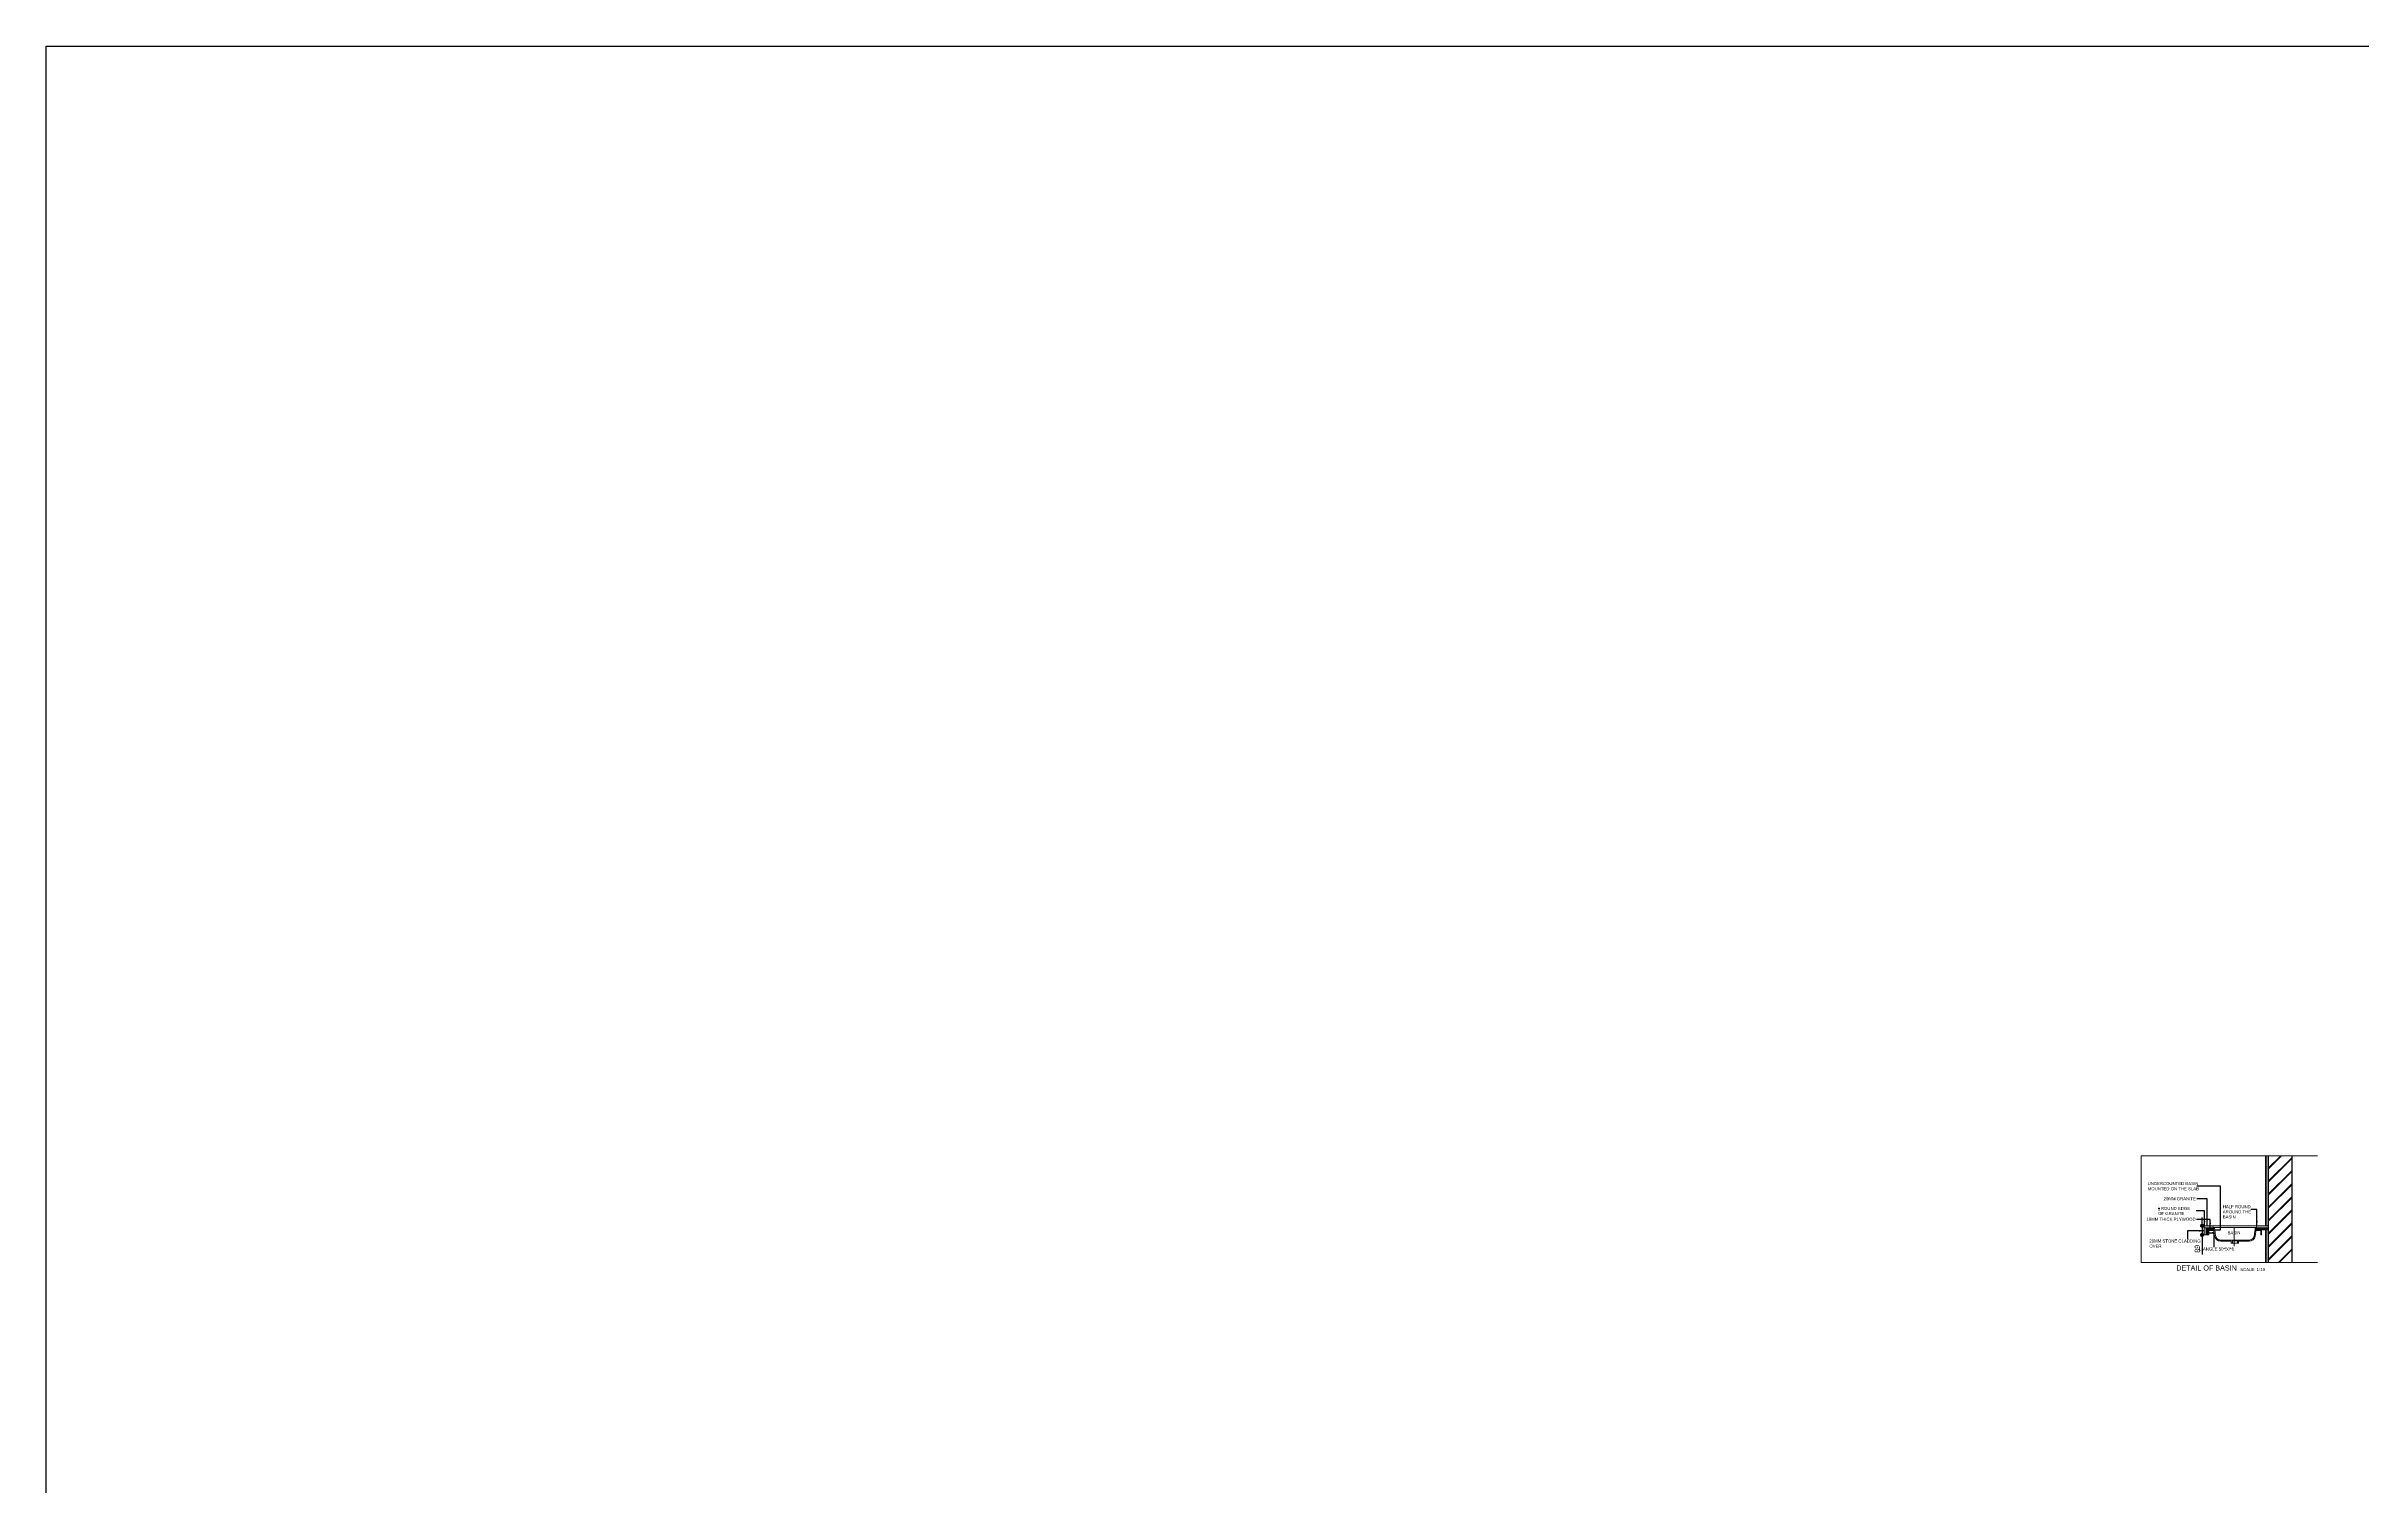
# Model space of a CAD drawing. Header units: millimetres. Extents: x -425671 to 598394, y -194194 to 343585.
# Drawn here: x 108272 to 130873, y 53677 to 67724 of the extents above; entities that cross this region are included whole.
import ezdxf

# ---------------------------------------------------------------- set-up
doc = ezdxf.new("R2010")
doc.units = ezdxf.units.MM
for name, pattern in [('ACAD_ISO07W100', [3, 0, -3]), ('DASHED2', [0.375, 0.25, -0.125]), ('DOT3', [0.06, 0, -0.06])]:
    doc.linetypes.add(name, pattern=pattern)
for name, color, linetype, lineweight in [('bath fur', 250, 'Continuous', 5), ('Column', 250, 'Continuous', 25), ('ext wall', 250, 'Continuous', 25), ('Hatch', 250, 'Continuous', 5), ('int wall', 250, 'Continuous', 13), ('Level', 250, 'Continuous', 13), ('S-DIM', 30, 'Continuous', 13), ('TEXT', 30, 'DOT3', 9), ('tile', 250, 'Continuous', 5)]:
    doc.layers.add(name, color=color, linetype=linetype, lineweight=lineweight)
doc.styles.get("Standard").update_dxf_attribs({"font": 'arial.ttf'})
doc.dimstyles.new('ISO-25', dxfattribs={"dimtxt": 200, "dimasz": 180, "dimexe": 1.25, "dimexo": 0.625, "dimtad": 1, "dimtxsty": 'Standard', "dimblk": 'DOT', "dimcen": 2.5, "dimadec": 0, "dimazin": 0, "dimtfac": 1, "dimtmove": 0, "dimatfit": 3, "dimfxl": 0, "dimarcsym": 0})

# ---------------------------------------------------------------- blocks, each defined once
blk = doc.blocks.new('_Dot')
at = {"color": 0, "linetype": 'ByBlock', "lineweight": -2}
blk.add_line((-0.5, 0), (-1, 0), dxfattribs=at)
at = {"color": 0, "linetype": 'ByBlock', "const_width": 0.5}
blk.add_lwpolyline([(-0.25, 0, 1), (0.25, 0, 1)], format="xyb", close=True, dxfattribs=at)
blk = doc.blocks.new('*D136')
at = {"layer": 'Defpoints', "color": 0, "linetype": 'Continuous', "transparency": 16777216}
for p in [(129315, 56124), (129346, 56213), (129346, 56124)]:
    blk.add_point(p, dxfattribs=at)
at = {"layer": 'TEXT', "color": 0, "linetype": 'Continuous', "lineweight": -2, "transparency": 16777216}
for p, q in [((129315, 56253), (129315, 56293)), ((129315, 56213), (129315, 56124)), ((129315, 56084), (129315, 55932))]:
    blk.add_line(p, q, dxfattribs=at)
at = {"layer": 'TEXT', "color": 0, "linetype": 'ACAD_ISO07W100', "lineweight": -2, "transparency": 16777216}
for p, q in [((129345, 56213), (129313, 56213)), ((129345, 56124), (129313, 56124))]:
    blk.add_line(p, q, dxfattribs=at)
at = {"layer": 'TEXT', "color": 0, "linetype": 'Continuous', "lineweight": -2, "transparency": 16777216, "xscale": 40, "yscale": 40, "zscale": 40}
for p, rotation in [((129315, 56213), 270), ((129315, 56124), 90)]:
    blk.add_blockref('_Dot', p, dxfattribs=dict(at, rotation=rotation))
at = {"layer": 'TEXT', "color": 0, "linetype": 'Continuous', "transparency": 16777216, "insert": (129269, 55988), "char_height": 50, "attachment_point": 5, "rotation": 90}
blk.add_mtext('89', dxfattribs=at)

msp = doc.modelspace()

# ---------------------------------------------------------------- hatches: boundary and pattern name
at = {"layer": 'Hatch', "transparency": 33554687}
h = msp.add_hatch(dxfattribs=at)
h.set_pattern_fill('JIS_RC_15', color=256, scale=6)
h.set_pattern_definition([(45, (-4774807.05, -1912552.58), (-63.6396103, 63.6396103), []), (45, (-4774802.7, -1912552.58), (-63.6396103, 63.6396103), []), (45, (-4774798.35, -1912552.58), (-63.6396103, 63.6396103), [])])
h.paths.add_polyline_path([(130190.741, 56897.202), (129960.741, 56897.202), (129960.741, 55855.556), (130190.741, 55855.556)])
at = {"layer": 'Level', "linetype": 'Continuous', "lineweight": 9, "true_color": 0x939598}
h = msp.add_hatch(color=252, dxfattribs=at)
h.dxf.hatch_style = 1
h.paths.add_polyline_path([(129941.741, 56173.67), (129935.741, 56173.67), (129935.741, 55855.556), (129941.741, 55855.556)])
h.paths.add_polyline_path([(129941.741, 56897.202), (129935.741, 56897.202), (129935.741, 56212.67), (129941.741, 56212.67)])
at = {"layer": 'Level', "linetype": 'Continuous', "lineweight": 9, "true_color": 0x4e4a4f}
h = msp.add_hatch(dxfattribs=at)
h.set_pattern_fill('AR-CONC', color=251, scale=0.05)
h.set_pattern_definition([(50, (-480671.145, 511604.545), (9.10923345, -0.79695428), [0.9525, -10.4775]), (355, (-480671.145, 511604.545), (-1.76217107, 9.55284226), [0.762, -8.38202921]), (100.4514447, (-480670.386, 511604.479), (7.34706235, 8.7558876), [0.80950044, -8.90451223]), (46.1842, (-480671.145, 511607.085), (13.55395204, -2.1021164), [1.42875, -15.71625]), (96.6355576, (-480670.016, 511606.91), (11.8702067, 12.37130623), [1.21425116, -13.3567804]), (351.1841512, (-480671.145, 511607.085), (11.8702067, 12.37130623), [1.14299835, -12.5729866]), (21, (-480669.875, 511606.45), (7.58071956, -5.11325991), [0.9525, -10.4775]), (326, (-480669.875, 511606.45), (3.09010142, 9.20939831), [0.762, -8.382]), (71.451445, (-480669.243, 511606.024), (10.67082096, 4.09613844), [0.80950044, -8.90449688]), (37.5, (-480671.145, 511604.5453), (0.154430163, 4.227751944), [0, -8.2804, 0, -8.509, 0, -8.41375]), (7.5, (-480671.145, 511604.5453), (3.340983126, 5.00902874), [0, -4.8514, 0, -8.0899, 0, -3.20675]), (327.5, (-480673.977, 511604.5453), (6.779529758, -0.2864372), [0, -3.175, 0, -9.906, 0, -13.1445]), (317.5, (-480675.247, 511604.545), (7.40645907, 1.27132455), [0, -4.1275, 0, -6.5786, 0, -9.3345])])
h.paths.add_polyline_path([(129960.741, 56897.202), (129941.741, 56897.202), (129941.741, 56212.67), (129960.741, 56212.67)])
h.paths.add_polyline_path([(129960.741, 56173.67), (129941.741, 56173.67), (129941.741, 55855.556), (129960.741, 55855.556)])
at = {"layer": 'Level', "linetype": 'Continuous', "lineweight": 9, "true_color": 0x939598}
h = msp.add_hatch(color=252, dxfattribs=at)
h.dxf.hatch_style = 1
h.paths.add_polyline_path([(129355.741, 56192.67), (129335.741, 56192.67), (129335.741, 56123.67), (129355.741, 56123.67)])
h.paths.add_polyline_path([(129414.799, 56212.67), (129412.595, 56212.67), (129345.741, 56212.67, 0.414213562), (129335.741, 56202.67), (129335.741, 56192.67), (129355.741, 56192.67), (129426.294, 56192.67), (129424.703, 56204.054, 0.374100105)])
h.paths.add_polyline_path([(129960.741, 56212.67), (129858.887, 56212.67), (129856.683, 56212.67, 0.374100105), (129846.779, 56204.054), (129845.188, 56192.67), (129960.741, 56192.67)])
at = {"layer": 'Level', "linetype": 'Continuous', "lineweight": 9, "true_color": 0x4e4a4f}
h = msp.add_hatch(dxfattribs=at)
h.set_pattern_fill('HOUND', color=251, scale=2)
h.set_pattern_definition([(0, (-480671.145, 511604.5453), (12.7, 3.175), [50.8, -25.4]), (90, (-480671.145, 511604.5453), (-3.175, -12.7), [50.8, -25.4])])
h.paths.add_polyline_path([(129960.741, 56192.67), (129845.188, 56192.67), (129845.188, 56173.67), (129960.741, 56173.67)])
h.paths.add_polyline_path([(129426.294, 56192.67), (129355.741, 56192.67), (129355.741, 56123.67), (129374.741, 56123.67), (129374.741, 56173.67), (129426.294, 56173.67)])
at = {"layer": 'Level', "linetype": 'Continuous', "lineweight": 9, "true_color": 0x939598}
h = msp.add_hatch(dxfattribs=at)
h.set_pattern_fill('_USER', color=252, angle=90, pattern_type=0)
h.set_pattern_definition([(90, (-480671.145, 511604.5453), (-1, 6e-17), [])])
h.paths.add_polyline_path([(129895.188, 56173.67), (129845.188, 56173.67), (129845.188, 56167.67), (129895.188, 56167.67)])
h.paths.add_polyline_path([(129424.741, 56173.67), (129374.741, 56173.67), (129374.741, 56167.67), (129424.741, 56167.67)])
h = msp.add_hatch(dxfattribs=at)
h.set_pattern_fill('_USER', color=252, pattern_type=0)
h.set_pattern_definition([(0, (-480671.145, 511604.5453), (0, 1), [])])
h.paths.add_polyline_path([(129380.741, 56167.67), (129374.741, 56167.67), (129374.741, 56123.67), (129380.741, 56123.67)])
h.paths.add_polyline_path([(129895.188, 56167.67), (129889.188, 56167.67), (129889.188, 56123.67), (129895.188, 56123.67)])

# ---------------------------------------------------------------- linework, layer by layer
at = {"layer": 'bath fur', "linetype": 'Continuous'}
for p, q in [((129335.741, 56202.67), (129335.741, 56123.67)), ((129426.294, 56192.67), (129335.741, 56192.67)), ((129380.741, 56123.67), (129335.741, 56123.67)), ((129412.595, 56212.67), (129345.741, 56212.67)), ((129355.741, 56192.67), (129355.741, 56123.67)), ((129426.294, 56173.67), (129374.741, 56173.67)), ((129374.741, 56173.67), (129374.741, 56123.67)), ((129424.741, 56167.67), (129380.741, 56167.67)), ((129380.741, 56167.67), (129380.741, 56123.67)), ((129424.741, 56173.67), (129424.741, 56167.67)), ((129426.294, 56192.67), (129426.294, 56173.67)), ((129845.188, 56192.67), (129845.188, 56173.67)), ((129960.741, 56192.67), (129845.188, 56192.67)), ((129845.188, 56192.67), (129845.188, 56173.67)), ((129845.188, 56173.67), (129845.188, 56167.67)), ((129960.741, 56173.67), (129845.188, 56173.67)), ((129845.188, 56173.67), (129845.188, 56167.67)), ((129845.188, 56167.67), (129889.188, 56167.67)), ((129858.887, 56212.67), (129960.741, 56212.67)), ((129889.188, 56167.67), (129889.188, 56123.67)), ((129889.188, 56123.67), (129895.188, 56123.67)), ((129895.188, 56173.67), (129895.188, 56123.67))]:
    msp.add_line(p, q, dxfattribs=at)
at = {"layer": 'bath fur'}
for p, q in [((129600.741, 56062.67), (129600.741, 56042.67)), ((129670.741, 56062.67), (129670.741, 56042.67)), ((129670.741, 56042.67), (129600.741, 56042.67))]:
    msp.add_line(p, q, dxfattribs=at)
at = {"layer": 'bath fur', "linetype": 'DASHED2', "ltscale": 25}
for p, q in [((129665.741, 56072.67), (129605.741, 56072.67)), ((129660.741, 56067.67), (129610.741, 56067.67)), ((129628.531, 56190.278), (129628.531, 56014.886))]:
    msp.add_line(p, q, dxfattribs=at)
at = {"layer": 'bath fur'}
for points in [[(129412.595, 56212.67), (129858.887, 56212.67)], [(129845.887, 56197.67), (129425.595, 56197.67)]]:
    msp.add_lwpolyline(points, dxfattribs=at)
for points in [[(129414.799, 56212.67), (129414.799, 56212.67, -0.374100105), (129424.703, 56204.054), (129437.475, 56112.67, 0.347978404), (129497.216, 56062.67), (129600.741, 56062.67)], [(129856.683, 56212.67, 0.374100105), (129846.779, 56204.054), (129834.006, 56112.67, -0.347978404), (129774.266, 56062.67), (129670.741, 56062.67)]]:
    msp.add_lwpolyline(points, format="xyb", dxfattribs=at)
at = {"layer": 'bath fur', "linetype": 'DASHED2', "ltscale": 25}
for points in [[(129435.509, 56198.979), (129447.34, 56114.356, 0.345436317), (129497.357, 56072.67), (129605.741, 56072.67, -0.414213562), (129610.741, 56067.67), (129610.741, 56042.67)], [(129835.973, 56198.979), (129824.142, 56114.356, -0.345436317), (129774.125, 56072.67), (129665.741, 56072.67, 0.414213562), (129660.741, 56067.67), (129660.741, 56042.67)]]:
    msp.add_lwpolyline(points, format="xyb", dxfattribs=at)
at = {"layer": 'bath fur', "linetype": 'Continuous'}
msp.add_arc((129345.741, 56202.67), 10, 90, 180, dxfattribs=at)
at = {"layer": 'Column'}
msp.add_lwpolyline([(108272.012, 67723.771), (153487.253, 67723.771), (153487.253, 38854.657), (108272.012, 38854.657)], close=True, dxfattribs=at)
at = {"layer": 'ext wall', "linetype": 'Continuous'}
for p, q in [((129960.741, 56897.202), (129960.741, 55855.556)), ((130190.741, 56897.202), (130190.741, 55855.556))]:
    msp.add_line(p, q, dxfattribs=at)
at = {"layer": 'int wall'}
for p, q in [((129710.741, 56897.202), (130440.741, 56897.202)), ((129710.741, 55855.556), (130440.741, 55855.556))]:
    msp.add_line(p, q, dxfattribs=at)
at = {"layer": 'tile', "linetype": 'Continuous'}
for p, q in [((129935.741, 56212.67), (129935.741, 56897.202)), ((129941.741, 56212.67), (129941.741, 56897.202)), ((129960.741, 56897.202), (129960.741, 55855.556)), ((129935.741, 56173.67), (129935.741, 55855.556)), ((129941.741, 56173.67), (129941.741, 55855.556))]:
    msp.add_line(p, q, dxfattribs=at)
msp.add_lwpolyline([(128721.287, 56897.202), (130190.741, 56897.202), (130190.741, 55855.556), (128721.287, 55855.556)], close=True, dxfattribs=at)

# ---------------------------------------------------------------- texts
at = {"layer": 'TEXT', "linetype": 'Continuous', "attachment_point": 1}
for s, width, insert, char_height in [('\\pt560;{\\H0.75x;UNDERCOUNTED BASIN\\PMOUNTED ON THE SLAB}', 502.88366, (128784.721, 56639.885), 40), ('\\pt560;{\\H0.75x;19MM THICK PLYWOOD}', 497.31134, (128772.257, 56291.906), 40), ('\\A1;\\pt560;{\\H0.525x;\\S1/4;\\H1.42857x; ROUND EDGE OF GRANITE}', 379.97162, (128885.914, 56407.785), 40), ('\\pt560;{\\H0.75x;20MM GRANITE}', 319.51991, (128939.835, 56491.983), 40), ('\\pt420;HALF ROUND\\PAROUND THE\\PBASIN', 324.27649, (129517.196, 56414.453), 30), ('\\pt560;{\\H0.75x;20MM STONE CLADDING OVER}', 560.21962, (128800.579, 56079.217), 40), ('\\pt560;{\\H0.75x;BASIN}', 955.09282, (129564.369, 56159.024), 40), ('\\pt700;DETAIL OF BASIN', 1162.41733, (129063.952, 55826.518), 50), ('\\pt560;{\\H0.75x;L-ANGLE 50*50*6}', 348.93935, (129286.437, 56001.599), 40), ('\\pt560;{\\H0.75x;SCALE: 1:10}', 955.09282, (129687.617, 55800.845), 40)]:
    msp.add_mtext_dynamic_manual_height_columns(s, width=width, gutter_width=12.5, heights=[0], dxfattribs=dict(at, insert=insert, char_height=char_height))

# ---------------------------------------------------------------- dimensions: what is measured, and where the dimension line sits
at = {"layer": 'TEXT', "linetype": 'Continuous'}
dim = msp.add_linear_dim(base=(129314.748, 56123.67), p1=(129345.741, 56212.67), p2=(129345.741, 56123.67), angle=90, dimstyle='ISO-25', override={"dimtxt": 50, "dimasz": 40, "dimexo": 0.5, "dimgap": 20}, dxfattribs=at)
dim.commit()
dim.dimension.update_dxf_attribs({"geometry": '*D136', "text_midpoint": (129269.219, 55987.773)})

# ---------------------------------------------------------------- leaders
at = {"layer": 'S-DIM', "linetype": 'Continuous'}
for points, override in [([(129439.181, 56172.713), (129493.516, 56172.713), (129493.516, 56598.379), (129265.155, 56598.379)], {"dimtxt": 50, "dimasz": 20, "dimexo": 0.5, "dimgap": 20}), ([(129338.67, 56209.741), (129338.67, 56358.733), (129258.756, 56358.733)], {"dimtxt": 50, "dimasz": 50, "dimexo": 0.5, "dimgap": 20}), ([(129364.004, 56212.67), (129364.004, 56476.393), (129264.599, 56476.393)], {"dimtxt": 50, "dimasz": 50, "dimexo": 0.5, "dimgap": 20}), ([(129850.119, 56210.215), (129850.119, 56373.52), (129790.637, 56373.52)], {"dimtxt": 50, "dimasz": 50, "dimexo": 0.5, "dimgap": 20}), ([(129335.741, 56163.17), (129173.468, 56163.17), (129173.468, 56084.583)], {"dimtxt": 50, "dimasz": 50, "dimexo": 0.5, "dimgap": 20}), ([(129394.714, 56192.67), (129394.714, 56275.405), (129259.865, 56275.419)], {"dimtxt": 50, "dimasz": 50, "dimexo": 0.5, "dimgap": 20}), ([(129380.741, 56145.67), (129428.656, 56145.67), (129428.656, 56003.678)], {"dimtxt": 50, "dimasz": 50, "dimexo": 0.5, "dimgap": 20})]:
    msp.add_leader(points, dimstyle='ISO-25', override=override, dxfattribs=at)

doc.saveas('drawing.dxf')
